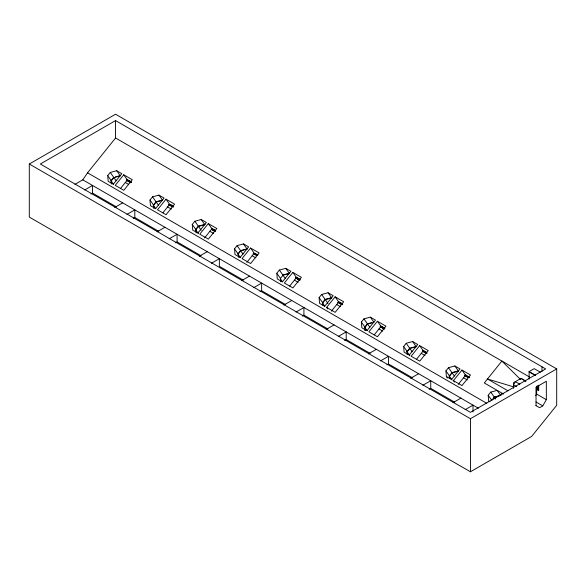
<?xml version="1.0" encoding="UTF-8"?>
<svg xmlns="http://www.w3.org/2000/svg" width="586" height="586" viewBox="0 0 586 586"><rect width="100%" height="100%" fill="white"/><g stroke="black" fill="none" stroke-linecap="round" stroke-linejoin="round"><path stroke-width="0.88" d="M535.743 395.631L536.637 394.078L536.637 386.181M535.882 405.549L539.611 407.702L542.768 405.878L546.342 399.681L546.342 381.259L536.036 387.214L536.036 405.637M74.927 184.378L82.787 179.836L87.556 172.833L115.559 137.996L115.559 120.591L40.331 164.021L470.441 412.346L545.669 368.916L115.559 120.591M107.714 175.61L110.271 172.431L116.68 170.709L121.8 173.661L113.288 184.253L108.176 181.294L107.714 175.61L111.355 180.788L111.611 184.033M111.23 183.293L111.025 180.759L113.75 177.36M111.355 180.788L113.911 177.609L120.32 175.888L116.68 170.709M123.741 174.782L115.23 185.374L123.785 190.311L132.29 179.719L123.741 174.782L127.382 179.961L131.264 182.209M120.57 188.428L127.382 179.961M149.987 200.016L152.543 196.837L158.96 195.116L164.073 198.068L155.561 208.66L150.448 205.701L149.987 200.016L153.627 205.195L153.891 208.448M153.503 207.7L153.298 205.166L156.03 201.767L162.71 199.973M153.627 205.195L156.184 202.016L162.6 200.295L158.96 195.116M166.014 199.189L157.502 209.781L166.058 214.718L174.569 204.133L166.014 199.189L169.654 204.368L173.544 206.616M162.849 212.835L169.654 204.368M192.267 224.423L194.823 221.244L201.232 219.523L206.353 222.482L197.841 233.067L192.728 230.115L192.267 224.423L195.907 229.602L196.164 232.854M195.709 231.265L195.578 229.573L198.302 226.174L204.983 224.387M195.907 229.602L198.464 226.423L204.873 224.702L201.232 219.523M208.294 223.603L199.782 234.188L208.338 239.125L216.842 228.54L208.294 223.603L211.934 228.774L215.04 230.576M204.558 237.953L211.934 228.774M234.539 248.83L237.096 245.651L243.512 243.93L248.625 246.889L240.114 257.474L235.001 254.522L234.539 248.83L238.18 254.009L238.443 257.261M240.582 250.581L237.85 253.98L240.275 257.43M238.18 254.009L240.736 250.83L247.153 249.109L243.512 243.93M250.566 248.01L242.055 258.594L250.61 263.532L259.122 252.947L250.566 248.01L254.207 253.189L257.32 254.983M246.831 262.36L254.207 253.189M276.819 273.244L279.375 270.058L285.785 268.344L290.905 271.296L282.393 281.881L277.281 278.929L276.819 273.244L280.452 278.416L280.716 281.668M280.452 278.416L283.016 275.237L289.425 273.515L285.785 268.344M292.846 272.417L284.335 283.001L292.89 287.938L301.394 277.354L292.846 272.417L296.487 277.596L300.369 279.837M289.674 286.063L296.487 277.596M319.092 297.651L321.648 294.465L328.065 292.751L333.178 295.703L324.666 306.288L319.553 303.336L319.092 297.651L322.732 302.83L322.93 305.262M324.585 300.076L322.403 302.794L324.827 306.244M322.732 302.83L325.289 299.644L331.705 297.93L328.065 292.751M326.607 307.408L335.119 296.824L343.674 301.761L335.163 312.345L326.607 307.408L327.647 308.888M331.383 311.173L338.759 302.002L335.119 296.824M361.372 322.058L363.928 318.872L370.337 317.158L375.458 320.11L366.946 330.694L361.826 327.742L361.372 322.058L365.005 327.237L365.268 330.482M367.407 323.802L364.675 327.2L367.107 330.658M365.005 327.237L367.569 324.051L373.978 322.337L370.337 317.158M377.399 321.231L368.887 331.815L377.435 336.752L385.947 326.168L377.399 321.231L381.032 326.409L384.921 328.651M374.227 334.877L381.032 326.409M403.644 346.465L406.201 343.286L412.617 341.565L417.73 344.517L409.218 355.101L404.106 352.149L403.644 346.465L407.285 351.644L407.482 354.076M407.16 354.149L406.955 351.607L409.687 348.216L416.368 346.421M407.285 351.644L409.841 348.458L416.258 346.744L412.617 341.565M419.671 345.637L411.16 356.222L419.715 361.166L428.227 350.575L419.671 345.637L423.312 350.816L427.201 353.058M416.507 359.284L423.312 350.816M445.924 370.872L448.48 367.693L454.89 365.972L460.01 368.924L451.498 379.516L446.378 376.556L445.924 370.872L449.557 376.051L449.755 378.49M449.433 378.556L449.228 376.022L451.96 372.623L458.64 370.828M449.557 376.051L452.121 372.872L458.53 371.15L454.89 365.972M453.439 380.636L461.951 370.044L470.499 374.981L461.988 385.573L453.439 380.636L454.48 382.116M458.215 384.401L465.584 375.223L461.951 370.044M490.116 401.813L488.658 400.971L488.197 395.279L490.753 392.1L497.17 390.379L500.81 395.557M493.148 398.385L494.24 397.03M492.35 399.82L494.394 397.279L499.206 395.99M500.583 395.455L502.283 393.338M29.3 164.021L115.559 114.226L556.7 368.916L556.7 405.292L531.67 436.423L470.441 471.774L29.3 217.084L29.3 164.021L470.441 418.712L556.7 368.916M84.626 190.025L92.529 185.462L92.529 193.102L116.489 206.939M90.947 194.017L92.529 193.102M114.768 207.429L122.672 202.866M126.898 214.432L134.809 209.869L134.809 217.509L158.769 231.345M133.227 218.424L134.809 217.509M157.041 231.836L164.952 227.273M169.178 238.839L177.082 234.275L177.082 241.915L201.042 255.752M175.5 242.831L177.082 241.915M199.321 256.243L207.224 251.68M211.451 263.253L219.362 258.682L219.362 266.322L243.322 280.159M241.593 280.657L249.504 276.087M253.731 287.66L261.634 283.089L261.634 290.737L285.594 304.566M260.052 291.645L261.634 290.737M283.873 305.064L291.777 300.493M296.003 312.067L303.914 307.504L303.914 315.143L327.874 328.973M302.332 316.052L303.914 315.143M326.146 329.471L334.057 324.908M338.283 336.474L346.187 331.91L346.187 339.55L370.147 353.38M344.605 340.466L346.187 339.55M368.426 353.878L376.329 349.315M380.556 360.881L388.459 356.317L388.459 363.957L412.427 377.794M386.885 364.873L388.459 363.957M410.698 378.285L418.609 373.721M422.828 385.288L430.739 380.724L430.739 388.364L454.699 402.201M429.157 389.28L430.739 388.364M452.978 402.692L460.882 398.128M529.121 379.083L529.121 371.597L534.205 368.66L540.438 372.257M465.108 409.695L473.012 405.131L473.012 411.921M537.853 385.852L537.853 390.049L538.702 390.261L538.702 385.214M537.853 390.049L538.702 390.261M115.42 176.913L120.43 175.566M241.417 250.354L247.263 248.794M282.855 274.988L289.535 273.201M325.135 299.395L331.815 297.607M368.242 323.582L371.583 322.688M495.075 396.803L498.415 395.909M513.439 386.804L487.486 378.988L508.018 390.847M529.121 371.597L535.67 375.377M529.121 371.876L534.937 375.238M115.559 137.996L529.473 376.974M525.796 381.025L521.13 378.329L513.534 382.717L513.534 388.379M520.888 378.468L525.862 381.34M519.819 384.218L515.372 381.654L513.534 384.834L516.5 386.548M536.637 394.078L546.342 399.681M536.043 402.003L542.768 405.878M503.579 394.078L484.3 382.951L501.902 361.057L520.639 379.611M127.272 179.514L131.066 181.711M170.306 204.36L172.584 205.679M211.817 228.328L215.619 230.525M256.375 254.053L257.899 254.932M296.37 277.149L299.409 278.899M339.411 301.995L342.444 303.746M380.922 325.963L383.962 327.713M423.964 350.809L426.242 352.127M465.474 374.776L466.998 375.655M338.759 302.002L342.649 304.244M465.584 375.223L469.474 377.472M126.95 179.946L131.323 182.466M169.229 204.353L172.87 206.455M211.502 228.767L215.143 230.862M253.782 253.174L257.422 255.276M296.055 277.581L299.695 279.683M338.334 301.988L342.7 304.508M380.607 326.395L384.248 328.497M422.887 350.802L426.527 352.904M465.159 375.208L468.8 377.311M126.525 179.961L130.165 182.063M169.53 204.785L171.713 206.045M212.535 229.617L215.45 231.294M254.082 253.606L256.998 255.284M296.362 278.013L299.27 279.69M339.367 302.837L342.275 304.522M380.915 326.827L383.823 328.504M423.187 351.234L425.37 352.494M464.735 375.223L469.1 377.743M126.744 180.21L131.11 182.729M169.017 204.617L173.383 207.136M211.297 229.023L214.93 231.126M253.57 253.43L257.21 255.533M295.849 277.837L299.483 279.94M338.122 302.251L341.763 304.346M380.402 326.658L384.035 328.761M422.674 351.065L426.315 353.168M464.954 375.472L468.588 377.574M126.32 180.217L130.685 182.744M168.592 204.631L172.233 206.726M211.597 229.456L214.513 231.14M253.145 253.445L256.785 255.547M295.425 277.852L299.79 280.372M337.697 302.259L342.063 304.779M379.977 326.666L384.343 329.193M422.975 351.497L426.615 353.6M465.255 375.904L468.163 377.582M125.287 182.473L128.319 184.224M167.559 206.88L171.361 209.07M209.839 231.287L213.634 233.477M252.112 255.694L255.914 257.891M294.392 280.101L298.186 282.298M336.664 304.508L340.466 306.705M378.944 328.922L382.739 331.112M421.217 353.329L425.018 355.519M463.489 377.736L467.291 379.926M87.556 172.833L486.776 403.322M82.787 179.836L478.425 408.259M490.753 392.1L495.697 399.103M488.197 395.279L491.837 400.458M448.48 367.693L454.392 376.073M449.228 376.022L452.143 380.16M446.378 376.556L447.418 378.036M406.201 343.286L412.112 351.666M406.955 351.607L409.863 355.753M363.928 318.872L369.839 327.259M321.648 294.465L328.043 303.541M279.375 270.058L285.287 278.438M280.613 279.075L282.555 281.837M237.096 245.651L243.007 254.031M194.823 221.244L201.218 230.313M195.578 229.573L198.486 233.711M152.543 196.837L158.454 205.217M153.298 205.166L155.722 208.616M110.271 172.431L116.182 180.81M111.025 180.759L113.45 184.209M364.814 328.893L364.953 330.585M541.999 366.792L541.999 371.341M538.461 385.361L538.461 390.401M538.095 385.705L538.095 389.91M536.395 386.892L536.395 394.1M470.441 418.712L470.441 471.774"/></g></svg>
